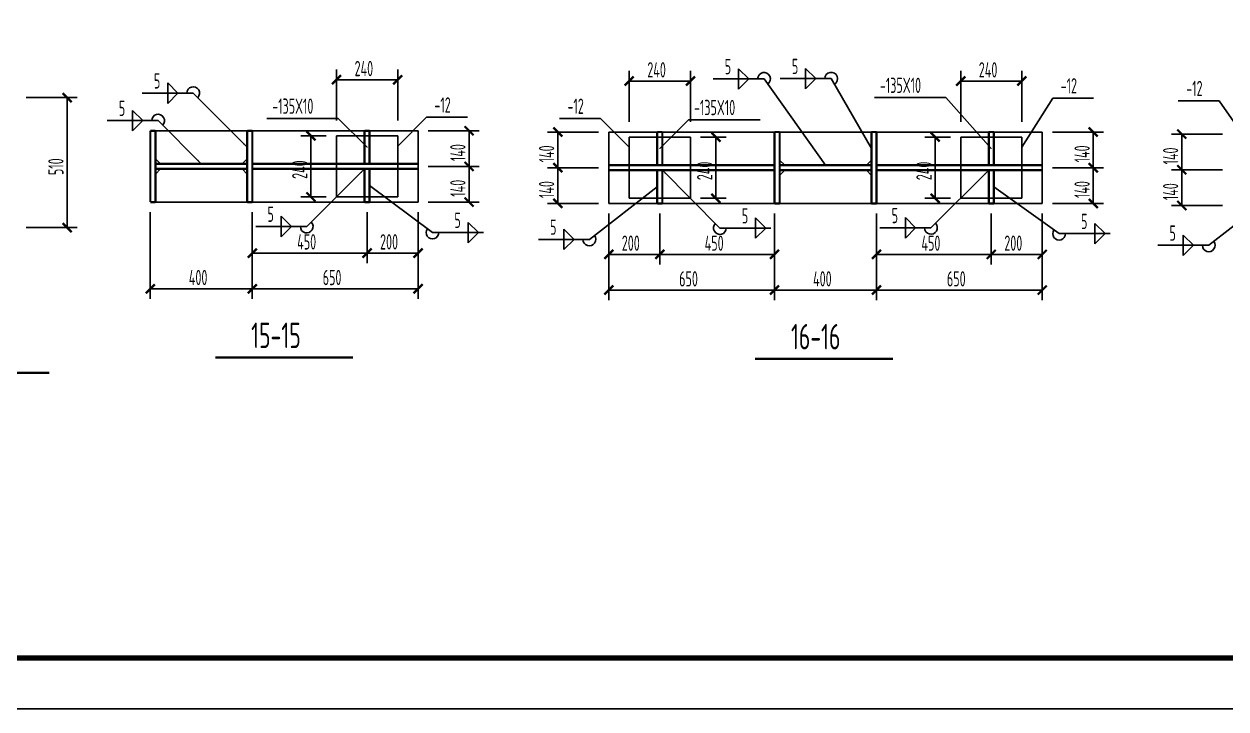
# Model space of a CAD drawing. Extents: x 8844666 to 9156203, y 1662182 to 2655606.
# Drawn here: x 8938191 to 8961758, y 1727894 to 1741330 of the extents above; entities that cross this region are included whole.
import ezdxf

# ---------------------------------------------------------------- set-up
doc = ezdxf.new("R2010")
doc.units = 0
doc.header["$LTSCALE"] = 1000
doc.header["$MEASUREMENT"] = 0
for name, color, linetype in [('10', 7, 'CONTINUOUS'), ('PUB_TITLE', 4, 'CONTINUOUS'), ('尺寸标注', 86, 'CONTINUOUS'), ('焊缝标注', 6, 'CONTINUOUS'), ('编号标注', 253, 'CONTINUOUS'), ('钢板标注', 6, 'CONTINUOUS')]:
    doc.layers.add(name, color=color, linetype=linetype)
doc.styles.add('TSSD_REIN', font='atssdeng.shx', dxfattribs={"width": 0.7, "bigfont": 'atssdchn.shx'})

msp = doc.modelspace()

# ---------------------------------------------------------------- linework, layer by layer
at = {"layer": '10', "const_width": 45}
for points in [[(8941942.5, 1734787.4), (8944642.5, 1734787.4)], [(8952527, 1734762), (8955227, 1734762)], [(8935985.8, 1734487.4), (8938685.8, 1734487.4)]]:
    msp.add_lwpolyline(points, dxfattribs=at)
at = {"layer": 'PUB_TITLE'}
msp.add_lwpolyline([(8903902.8, 1727894.2), (9030002.8, 1727894.2), (9030002.8, 1787294.2), (8903902.8, 1787294.2)], close=True, dxfattribs=at)
at = {"layer": 'PUB_TITLE', "const_width": 100}
msp.add_lwpolyline([(8906402.8, 1728894.2), (9029002.8, 1728894.2), (9029002.8, 1786294.2), (8906402.8, 1786294.2)], close=True, dxfattribs=at)
at = {"layer": '尺寸标注'}
for p, q in [((8944317.5, 1739437.4), (8944317.5, 1740437.4)), ((8945517.5, 1739437.4), (8945517.5, 1740437.4)), ((8944317.5, 1740237.4), (8945517.5, 1740237.4)), ((8950057.2, 1739412), (8950057.2, 1740412)), ((8951257.2, 1740212), (8950057.2, 1740212)), ((8951257.2, 1739412), (8951257.2, 1740412)), ((8956557.2, 1739412), (8956557.2, 1740412)), ((8956557.2, 1740212), (8957757.2, 1740212)), ((8957757.2, 1739412), (8957757.2, 1740412)), ((8938235.8, 1739887.4), (8939235.8, 1739887.4)), ((8939035.8, 1737337.4), (8939035.8, 1739887.4)), ((8944117.5, 1739137.4), (8943617.5, 1739137.4)), ((8943817.5, 1737937.4), (8943817.5, 1739137.4)), ((8946117.5, 1739237.4), (8947117.5, 1739237.4)), ((8946917.5, 1738537.4), (8946917.5, 1739237.4)), ((8949457.2, 1739212), (8948457.2, 1739212)), ((8948657.2, 1738512), (8948657.2, 1739212)), ((8951457.2, 1739112), (8951957.2, 1739112)), ((8951757.2, 1737912), (8951757.2, 1739112)), ((8956357.2, 1739112), (8955857.2, 1739112)), ((8956057.2, 1737912), (8956057.2, 1739112)), ((8958357.2, 1739212), (8959357.2, 1739212)), ((8959157.2, 1738512), (8959157.2, 1739212)), ((8961692.9, 1739170.5), (8960692.9, 1739170.5)), ((8960892.9, 1738470.5), (8960892.9, 1739170.5)), ((8946117.5, 1738537.4), (8947117.5, 1738537.4)), ((8946117.5, 1738537.4), (8947117.5, 1738537.4)), ((8946917.5, 1737837.4), (8946917.5, 1738537.4)), ((8949457.2, 1738512), (8948457.2, 1738512)), ((8949457.2, 1738512), (8948457.2, 1738512)), ((8948657.2, 1737812), (8948657.2, 1738512)), ((8958357.2, 1738512), (8959357.2, 1738512)), ((8958357.2, 1738512), (8959357.2, 1738512)), ((8959157.2, 1737812), (8959157.2, 1738512)), ((8961692.9, 1738470.5), (8960692.9, 1738470.5)), ((8961692.9, 1738470.5), (8960692.9, 1738470.5)), ((8960892.9, 1737770.5), (8960892.9, 1738470.5)), ((8944117.5, 1737937.4), (8943617.5, 1737937.4)), ((8951457.2, 1737912), (8951957.2, 1737912)), ((8956357.2, 1737912), (8955857.2, 1737912)), ((8940667.5, 1737637.4), (8940667.5, 1735937.4)), ((8942667.5, 1737637.4), (8942667.5, 1736637.4)), ((8942667.5, 1737637.4), (8942667.5, 1735937.4)), ((8942667.5, 1737637.4), (8942667.5, 1735937.4)), ((8944917.5, 1737637.4), (8944917.5, 1736637.4)), ((8944917.5, 1737637.4), (8944917.5, 1736637.4)), ((8945917.5, 1737637.4), (8945917.5, 1736637.4)), ((8945917.5, 1737637.4), (8945917.5, 1735937.4)), ((8946117.5, 1737837.4), (8947117.5, 1737837.4)), ((8949457.2, 1737812), (8948457.2, 1737812)), ((8949657.2, 1737612), (8949657.2, 1736612)), ((8949657.2, 1737612), (8949657.2, 1735912)), ((8950657.2, 1737612), (8950657.2, 1736612)), ((8950657.2, 1737612), (8950657.2, 1736612)), ((8952907.2, 1737612), (8952907.2, 1735912)), ((8952907.2, 1737612), (8952907.2, 1736612)), ((8952907.2, 1737612), (8952907.2, 1735912)), ((8954907.2, 1737612), (8954907.2, 1736612)), ((8954907.2, 1737612), (8954907.2, 1735912)), ((8954907.2, 1737612), (8954907.2, 1735912)), ((8957157.2, 1737612), (8957157.2, 1736612)), ((8957157.2, 1737612), (8957157.2, 1736612)), ((8958157.2, 1737612), (8958157.2, 1736612)), ((8958157.2, 1737612), (8958157.2, 1735912)), ((8958357.2, 1737812), (8959357.2, 1737812)), ((8961692.9, 1737770.5), (8960692.9, 1737770.5)), ((8938235.8, 1737337.4), (8939235.8, 1737337.4)), ((8942667.5, 1736837.4), (8944917.5, 1736837.4)), ((8944917.5, 1736837.4), (8945917.5, 1736837.4)), ((8950657.2, 1736812), (8949657.2, 1736812)), ((8952907.2, 1736812), (8950657.2, 1736812)), ((8954907.2, 1736812), (8957157.2, 1736812)), ((8957157.2, 1736812), (8958157.2, 1736812)), ((8940667.5, 1736137.4), (8942667.5, 1736137.4)), ((8942667.5, 1736137.4), (8945917.5, 1736137.4)), ((8952907.2, 1736112), (8949657.2, 1736112)), ((8952907.2, 1736112), (8954907.2, 1736112)), ((8954907.2, 1736112), (8958157.2, 1736112))]:
    msp.add_line(p, q, dxfattribs=at)
at = {"layer": '尺寸标注', "const_width": 45}
for points in [[(8944229.1, 1740149), (8944405.9, 1740325.8)], [(8945429.1, 1740149), (8945605.9, 1740325.8)], [(8949968.9, 1740123.7), (8950145.6, 1740300.4)], [(8951168.9, 1740123.7), (8951345.6, 1740300.4)], [(8956468.9, 1740123.7), (8956645.6, 1740300.4)], [(8957668.9, 1740123.7), (8957845.6, 1740300.4)], [(8938947.4, 1739975.8), (8939124.2, 1739799)], [(8946829.1, 1739325.8), (8947005.9, 1739149)], [(8948568.9, 1739300.4), (8948745.6, 1739123.7)], [(8959068.9, 1739300.4), (8959245.6, 1739123.7)], [(8960804.5, 1739258.8), (8960981.3, 1739082.1)], [(8943729.1, 1739225.8), (8943905.9, 1739049)], [(8951668.9, 1739200.4), (8951845.6, 1739023.7)], [(8955968.9, 1739200.4), (8956145.6, 1739023.7)], [(8946829.1, 1738625.8), (8947005.9, 1738449)], [(8946829.1, 1738625.8), (8947005.9, 1738449)], [(8948568.9, 1738600.4), (8948745.6, 1738423.7)], [(8948568.9, 1738600.4), (8948745.6, 1738423.7)], [(8959068.9, 1738600.4), (8959245.6, 1738423.7)], [(8959068.9, 1738600.4), (8959245.6, 1738423.7)], [(8960804.5, 1738558.8), (8960981.3, 1738382.1)], [(8960804.5, 1738558.8), (8960981.3, 1738382.1)], [(8943729.1, 1738025.8), (8943905.9, 1737849)], [(8946829.1, 1737925.8), (8947005.9, 1737749)], [(8948568.9, 1737900.4), (8948745.6, 1737723.7)], [(8951668.9, 1738000.4), (8951845.6, 1737823.7)], [(8955968.9, 1738000.4), (8956145.6, 1737823.7)], [(8959068.9, 1737900.4), (8959245.6, 1737723.7)], [(8960804.5, 1737858.8), (8960981.3, 1737682.1)], [(8938947.4, 1737425.8), (8939124.2, 1737249)], [(8942579.1, 1736749), (8942755.9, 1736925.8)], [(8944829.1, 1736749), (8945005.9, 1736925.8)], [(8944829.1, 1736749), (8945005.9, 1736925.8)], [(8945829.1, 1736749), (8946005.9, 1736925.8)], [(8949568.9, 1736723.7), (8949745.6, 1736900.4)], [(8950568.9, 1736723.7), (8950745.6, 1736900.4)], [(8950568.9, 1736723.7), (8950745.6, 1736900.4)], [(8952818.9, 1736723.7), (8952995.6, 1736900.4)], [(8954818.9, 1736723.7), (8954995.6, 1736900.4)], [(8957068.9, 1736723.7), (8957245.6, 1736900.4)], [(8957068.9, 1736723.7), (8957245.6, 1736900.4)], [(8958068.9, 1736723.7), (8958245.6, 1736900.4)], [(8940579.1, 1736049), (8940755.9, 1736225.8)], [(8942579.1, 1736049), (8942755.9, 1736225.8)], [(8942579.1, 1736049), (8942755.9, 1736225.8)], [(8945829.1, 1736049), (8946005.9, 1736225.8)], [(8949568.9, 1736023.7), (8949745.6, 1736200.4)], [(8952818.9, 1736023.7), (8952995.6, 1736200.4)], [(8952818.9, 1736023.7), (8952995.6, 1736200.4)], [(8954818.9, 1736023.7), (8954995.6, 1736200.4)], [(8954818.9, 1736023.7), (8954995.6, 1736200.4)], [(8958068.9, 1736023.7), (8958245.6, 1736200.4)]]:
    msp.add_lwpolyline(points, dxfattribs=at)
at = {"layer": '尺寸标注', "color": 3, "const_width": 45}
for points in [[(8940767.5, 1739237.4), (8940667.5, 1739237.4)], [(8940667.5, 1739237.4), (8940667.5, 1737837.4)], [(8940767.5, 1737837.4), (8940767.5, 1739237.4)], [(8942667.5, 1739237.4), (8942567.5, 1739237.4)], [(8942567.5, 1739237.4), (8942567.5, 1737837.4)], [(8942667.5, 1737837.4), (8942667.5, 1739237.4)], [(8953007.2, 1739212), (8952907.2, 1739212)], [(8952907.2, 1739212), (8952907.2, 1737812)], [(8953007.2, 1737812), (8953007.2, 1739212)], [(8954907.2, 1739212), (8954807.2, 1739212)], [(8954807.2, 1739212), (8954807.2, 1737812)], [(8954907.2, 1737812), (8954907.2, 1739212)], [(8940767.5, 1738587.4), (8942567.5, 1738587.4)], [(8953007.2, 1738562), (8954807.2, 1738562)], [(8940767.5, 1738487.4), (8942567.5, 1738487.4)], [(8953007.2, 1738462), (8954807.2, 1738462)], [(8940667.5, 1737837.4), (8940767.5, 1737837.4)], [(8942567.5, 1737837.4), (8942667.5, 1737837.4)], [(8952907.2, 1737812), (8953007.2, 1737812)], [(8954807.2, 1737812), (8954907.2, 1737812)]]:
    msp.add_lwpolyline(points, dxfattribs=at)
at = {"layer": '焊缝标注'}
for p, q in [((8952400.9, 1740254.6), (8952200.9, 1740454.6)), ((8952200.9, 1740254.6), (8952200.9, 1740454.6)), ((8953717.2, 1740259.4), (8953517.2, 1740459.4)), ((8953517.2, 1740259.4), (8953517.2, 1740459.4)), ((8952700.9, 1740254.6), (8951700.9, 1740254.6)), ((8952400.9, 1740254.6), (8952200.9, 1740054.6)), ((8952200.9, 1740254.6), (8952200.9, 1740054.6)), ((8953907.2, 1738562), (8952700.9, 1740254.6)), ((8954017.2, 1740259.4), (8953017.2, 1740259.4)), ((8953717.2, 1740259.4), (8953517.2, 1740059.4)), ((8953517.2, 1740259.4), (8953517.2, 1740059.4)), ((8954807.2, 1738887), (8954017.2, 1740259.4)), ((8941508.2, 1739974.3), (8940508.2, 1739974.3)), ((8941208.2, 1739974.3), (8941008.2, 1740174.3)), ((8941008.2, 1739974.3), (8941008.2, 1740174.3)), ((8941208.2, 1739974.3), (8941008.2, 1739774.3)), ((8941008.2, 1739974.3), (8941008.2, 1739774.3)), ((8942567.5, 1738912.4), (8941508.2, 1739974.3)), ((8940520, 1739436.9), (8940320, 1739636.9)), ((8940320, 1739436.9), (8940320, 1739636.9)), ((8940820, 1739436.9), (8939820, 1739436.9)), ((8940520, 1739436.9), (8940320, 1739236.9)), ((8940320, 1739436.9), (8940320, 1739236.9)), ((8941667.5, 1738587.4), (8940820, 1739436.9)), ((8944867.5, 1738487.4), (8943733.9, 1737358.3)), ((8950707.2, 1738462), (8951835.5, 1737327.5)), ((8957107.2, 1738462), (8955973.6, 1737332.9)), ((8944967.5, 1738162.4), (8946199.4, 1737240.3)), ((8950607.2, 1738137), (8949275.6, 1737105.5)), ((8957207.2, 1738137), (8958486.8, 1737218.4)), ((8962842.9, 1738095.5), (8961420.8, 1736989.3)), ((8943433.9, 1737358.3), (8943233.9, 1737558.3)), ((8943233.9, 1737358.3), (8943233.9, 1737558.3)), ((8946899.4, 1737440.3), (8947099.4, 1737240.3)), ((8946899.4, 1737240.3), (8946899.4, 1737440.3)), ((8952535.5, 1737527.5), (8952735.5, 1737327.5)), ((8952535.5, 1737327.5), (8952535.5, 1737527.5)), ((8955673.6, 1737332.9), (8955473.6, 1737532.9)), ((8955473.6, 1737332.9), (8955473.6, 1737532.9)), ((8959186.8, 1737418.4), (8959386.8, 1737218.4)), ((8959186.8, 1737218.4), (8959186.8, 1737418.4)), ((8943733.9, 1737358.3), (8942733.9, 1737358.3)), ((8943433.9, 1737358.3), (8943233.9, 1737158.3)), ((8943233.9, 1737358.3), (8943233.9, 1737158.3)), ((8946199.4, 1737240.3), (8947199.4, 1737240.3)), ((8946899.4, 1737040.3), (8947099.4, 1737240.3)), ((8946899.4, 1737240.3), (8946899.4, 1737040.3)), ((8948975.6, 1737105.5), (8948775.6, 1737305.5)), ((8948775.6, 1737105.5), (8948775.6, 1737305.5)), ((8951835.5, 1737327.5), (8952835.5, 1737327.5)), ((8952535.5, 1737127.5), (8952735.5, 1737327.5)), ((8952535.5, 1737327.5), (8952535.5, 1737127.5)), ((8955973.6, 1737332.9), (8954973.6, 1737332.9)), ((8955673.6, 1737332.9), (8955473.6, 1737132.9)), ((8955473.6, 1737332.9), (8955473.6, 1737132.9)), ((8958486.8, 1737218.4), (8959486.8, 1737218.4)), ((8959186.8, 1737018.4), (8959386.8, 1737218.4)), ((8959186.8, 1737218.4), (8959186.8, 1737018.4)), ((8961120.8, 1736989.3), (8960920.8, 1737189.3)), ((8960920.8, 1736989.3), (8960920.8, 1737189.3)), ((8949275.6, 1737105.5), (8948275.6, 1737105.5)), ((8948975.6, 1737105.5), (8948775.6, 1736905.5)), ((8948775.6, 1737105.5), (8948775.6, 1736905.5)), ((8961420.8, 1736989.3), (8960420.8, 1736989.3)), ((8961120.8, 1736989.3), (8960920.8, 1736789.3)), ((8960920.8, 1736989.3), (8960920.8, 1736789.3))]:
    msp.add_line(p, q, dxfattribs=at)
at = {"layer": '焊缝标注', "color": 2, "const_width": 45}
for points in [[(8944867.5, 1738587.4), (8944867.5, 1739237.4)], [(8944867.5, 1739237.4), (8944967.5, 1739237.4)], [(8944967.5, 1738587.4), (8944967.5, 1739237.4)], [(8950607.2, 1738562), (8950607.2, 1739212)], [(8950707.2, 1739212), (8950607.2, 1739212)], [(8950707.2, 1738562), (8950707.2, 1739212)], [(8957107.2, 1738562), (8957107.2, 1739212)], [(8957107.2, 1739212), (8957207.2, 1739212)], [(8957207.2, 1738562), (8957207.2, 1739212)], [(8942667.5, 1738587.4), (8945917.5, 1738587.4)], [(8952907.2, 1738562), (8949657.2, 1738562)], [(8954907.2, 1738562), (8958157.2, 1738562)], [(8942667.5, 1738487.4), (8945917.5, 1738487.4)], [(8944867.5, 1738487.4), (8944867.5, 1737837.4)], [(8944967.5, 1738487.4), (8944967.5, 1737837.4)], [(8952907.2, 1738462), (8949657.2, 1738462)], [(8950607.2, 1738462), (8950607.2, 1737812)], [(8950707.2, 1738462), (8950707.2, 1737812)], [(8954907.2, 1738462), (8958157.2, 1738462)], [(8957107.2, 1738462), (8957107.2, 1737812)], [(8957207.2, 1738462), (8957207.2, 1737812)], [(8944867.5, 1737837.4), (8944967.5, 1737837.4)], [(8950707.2, 1737812), (8950607.2, 1737812)], [(8957107.2, 1737812), (8957207.2, 1737812)]]:
    msp.add_lwpolyline(points, dxfattribs=at)
at = {"layer": '焊缝标注'}
for centre, start, end in [((8952700.9, 1740254.6), 305.47824, 180.00001), ((8954017.2, 1740259.4), 299.92593, 180.00001), ((8941508.2, 1739974.3), 314.93158, 180.00001), ((8940820, 1739436.9), 314.93155, 180.00001), ((8943733.9, 1737358.3), 179.99999, 44.88593), ((8951835.5, 1737327.5), 134.84033, 0), ((8955973.6, 1737332.9), 179.99999, 44.88593), ((8946199.4, 1737240.3), 143.18559, 0), ((8949275.6, 1737105.5), 179.99999, 37.76164), ((8958486.8, 1737218.4), 144.3234, 0), ((8961420.8, 1736989.3), 179.99999, 37.87792)]:
    msp.add_arc(centre, 125, start, end, dxfattribs=at)
for points in [[(8942567.5, 1738912.4), (8942507.5, 1738993.8), (8942486.3, 1738972.6)], [(8954807.2, 1738887), (8954770.4, 1738981.2), (8954744.4, 1738966.2)], [(8941667.5, 1738587.4), (8941607.5, 1738668.8), (8941586.3, 1738647.6)], [(8953907.2, 1738562), (8953861.4, 1738652.2), (8953837, 1738634.8)], [(8944867.5, 1738487.4), (8944786.1, 1738427.5), (8944807.3, 1738406.2)], [(8950707.2, 1738462), (8950767.1, 1738380.6), (8950788.4, 1738401.7)], [(8957107.2, 1738462), (8957025.8, 1738402.1), (8957047, 1738380.8)], [(8944967.5, 1738162.4), (8945038.6, 1738090.5), (8945056.6, 1738114.5)], [(8950607.2, 1738137), (8950519, 1738087.7), (8950537.4, 1738063.9)], [(8957207.2, 1738137), (8957279.7, 1738066.5), (8957297.2, 1738090.9)]]:
    msp.add_solid(points, dxfattribs=at)
at = {"layer": '编号标注', "color": 2}
for points in [[(8940767.5, 1739237.4), (8942567.5, 1739237.4)], [(8942667.5, 1739237.4), (8945917.5, 1739237.4)], [(8942667.5, 1737837.4), (8942667.5, 1739237.4)], [(8945517.5, 1739137.4), (8944317.5, 1739137.4)], [(8944317.5, 1739137.4), (8944317.5, 1737937.4)], [(8945517.5, 1737937.4), (8945517.5, 1739137.4)], [(8945917.5, 1739237.4), (8945917.5, 1737837.4)], [(8952907.2, 1739212), (8949657.2, 1739212)], [(8949657.2, 1739212), (8949657.2, 1737812)], [(8950057.2, 1737912), (8950057.2, 1739112)], [(8950057.2, 1739112), (8951257.2, 1739112)], [(8951257.2, 1739112), (8951257.2, 1737912)], [(8952907.2, 1737812), (8952907.2, 1739212)], [(8953007.2, 1739212), (8954807.2, 1739212)], [(8954907.2, 1739212), (8958157.2, 1739212)], [(8954907.2, 1737812), (8954907.2, 1739212)], [(8957757.2, 1739112), (8956557.2, 1739112)], [(8956557.2, 1739112), (8956557.2, 1737912)], [(8957757.2, 1737912), (8957757.2, 1739112)], [(8958157.2, 1739212), (8958157.2, 1737812)], [(8940767.5, 1738687.4), (8940867.5, 1738587.4)], [(8942567.5, 1738687.4), (8942467.5, 1738587.4)], [(8953007.2, 1738662), (8953107.2, 1738562)], [(8954807.2, 1738662), (8954707.2, 1738562)], [(8940767.5, 1738387.4), (8940867.5, 1738487.4)], [(8942567.5, 1738387.4), (8942467.5, 1738487.4)], [(8953007.2, 1738362), (8953107.2, 1738462)], [(8954807.2, 1738362), (8954707.2, 1738462)], [(8944317.5, 1737937.4), (8945517.5, 1737937.4)], [(8951257.2, 1737912), (8950057.2, 1737912)], [(8956557.2, 1737912), (8957757.2, 1737912)], [(8940767.5, 1737837.4), (8942567.5, 1737837.4)], [(8945917.5, 1737837.4), (8942667.5, 1737837.4)], [(8949657.2, 1737812), (8952907.2, 1737812)], [(8953007.2, 1737812), (8954807.2, 1737812)], [(8958157.2, 1737812), (8954907.2, 1737812)]]:
    msp.add_lwpolyline(points, dxfattribs=at)
at = {"layer": '钢板标注'}
for p, q in [((8956267.3, 1739887.9), (8954867.3, 1739887.9)), ((8957157.2, 1738887), (8956267.3, 1739887.9)), ((8957757.2, 1738912), (8958362.5, 1739878.7)), ((8958362.5, 1739878.7), (8959162.5, 1739878.7)), ((8961624.1, 1739826.1), (8960824.1, 1739826.1)), ((8962292.9, 1738870.5), (8961624.1, 1739826.1)), ((8945517.5, 1738937.4), (8946083.4, 1739502.9)), ((8946083.4, 1739502.9), (8946883.4, 1739502.9)), ((8944352.5, 1739478.8), (8942952.5, 1739478.8)), ((8944917.5, 1738912.4), (8944352.5, 1739478.8)), ((8949492.2, 1739478.4), (8948692.2, 1739478.4)), ((8950057.2, 1738912), (8949492.2, 1739478.4)), ((8950657.2, 1738887), (8951223.2, 1739452.5)), ((8951223.2, 1739452.5), (8952623.2, 1739452.5))]:
    msp.add_line(p, q, dxfattribs=at)
at = {"layer": '钢板标注', "const_width": 10}
for points in [[(8944922.5, 1738912.4, 1), (8944912.5, 1738912.4, 1), (8944922.5, 1738912.4, 1)], [(8945522.5, 1738937.4, 1), (8945512.5, 1738937.4, 1), (8945522.5, 1738937.4, 1)], [(8950062.3, 1738912, 1), (8950052.2, 1738912, 1), (8950062.3, 1738912, 1)], [(8950662.3, 1738887, 1), (8950652.2, 1738887, 1), (8950662.3, 1738887, 1)], [(8957162.3, 1738887, 1), (8957152.2, 1738887, 1), (8957162.3, 1738887, 1)], [(8957762.3, 1738912, 1), (8957752.2, 1738912, 1), (8957762.3, 1738912, 1)]]:
    msp.add_lwpolyline(points, format="xyb", dxfattribs=at)

# ---------------------------------------------------------------- texts
at = {"layer": '10', "style": 'TSSD_REIN', "width": 0.65}
for s, p in [('15-15', (8942644.5, 1734972.9)), ('16-16', (8953229, 1734947.5))]:
    msp.add_text(s, height=500, dxfattribs=at).set_placement(p)
at = {"layer": '尺寸标注', "style": 'TSSD_REIN', "width": 0.6}
for s, p in [('240', (8944672.5, 1740307.4)), ('240', (8950412.3, 1740282)), ('240', (8956912.3, 1740282)), ('450', (8943547.5, 1736907.4)), ('200', (8945172.5, 1736907.4)), ('200', (8949912.3, 1736882)), ('450', (8951537.3, 1736882)), ('450', (8955787.3, 1736882)), ('200', (8957412.3, 1736882)), ('400', (8941422.5, 1736207.4)), ('650', (8944047.5, 1736207.4)), ('650', (8951037.3, 1736182)), ('400', (8953662.3, 1736182)), ('650', (8956287.3, 1736182))]:
    msp.add_text(s, height=300, dxfattribs=at).set_placement(p)
for s, p in [('140', (8946847.5, 1738642.4)), ('140', (8948587.3, 1738617)), ('140', (8959087.3, 1738617)), ('140', (8960822.9, 1738575.5)), ('510', (8938965.8, 1738367.4)), ('240', (8943747.5, 1738292.4)), ('240', (8951687.3, 1738267)), ('240', (8955987.3, 1738267)), ('140', (8946847.5, 1737942.4)), ('140', (8948587.3, 1737917)), ('140', (8959087.3, 1737917)), ('140', (8960822.9, 1737875.5))]:
    msp.add_text(s, height=300, rotation=90, dxfattribs=at).set_placement(p)
at = {"layer": '焊缝标注', "style": 'TSSD_REIN', "width": 0.6}
for p in [(8951930.9, 1740344.6), (8953247.3, 1740349.5), (8940738.1, 1740064.3), (8940050, 1739526.9), (8942963.9, 1737448.3), (8946629.5, 1737330.3), (8952265.5, 1737417.5), (8955203.6, 1737422.9), (8948505.6, 1737195.5), (8958916.8, 1737308.4), (8960650.8, 1737079.3)]:
    msp.add_text('5', height=300, dxfattribs=at).set_placement(p)
at = {"layer": '钢板标注', "style": 'TSSD_REIN', "width": 0.6}
for s, p in [('-135X10', (8954972.3, 1739977.9)), ('-12', (8958517.5, 1739968.7)), ('-12', (8960979.1, 1739916.1)), ('-135X10', (8943057.5, 1739568.8)), ('-12', (8946238.5, 1739592.9)), ('-12', (8948847.2, 1739568.4)), ('-135X10', (8951328.2, 1739542.5))]:
    msp.add_text(s, height=300, dxfattribs=at).set_placement(p)

doc.saveas('drawing.dxf')
